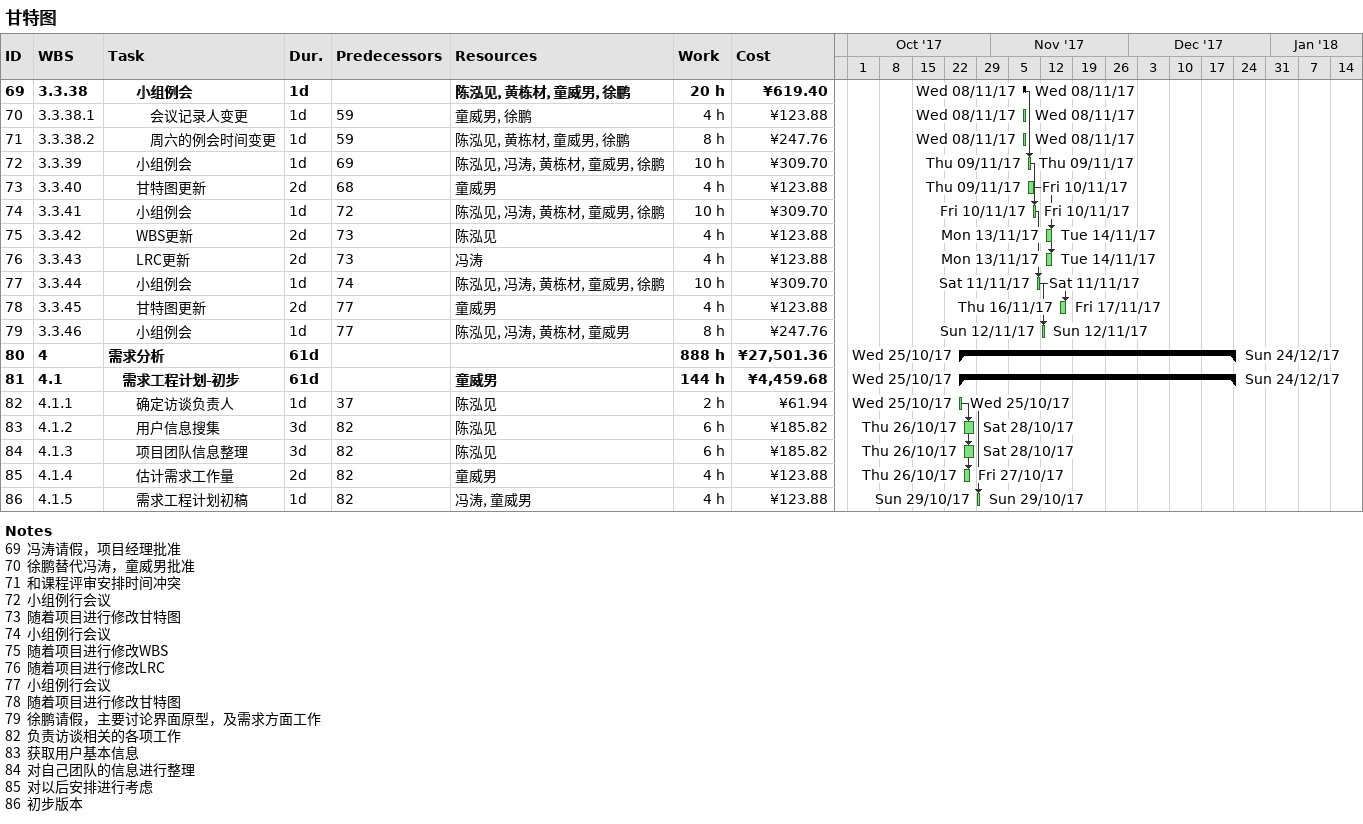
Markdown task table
甘特图

| ID | WBS | Task | Duration | Start | Finish | Predecessors | Resources | Work (h) | Cost (¥) |
|---|---|---|---|---|---|---|---|---|---|
| 69 | 3.3.38 | **小组例会** | 1d | 2017-11-08 | 2017-11-08 |  | 陈泓见, 黄栋材, 童威男, 徐鹏 | 20 | 619.40 |
| 70 | 3.3.38.1 | 会议记录人变更 | 1d | 2017-11-08 | 2017-11-08 | 59 | 童威男, 徐鹏 | 4 | 123.88 |
| 71 | 3.3.38.2 | 周六的例会时间变更 | 1d | 2017-11-08 | 2017-11-08 | 59 | 陈泓见, 黄栋材, 童威男, 徐鹏 | 8 | 247.76 |
| 72 | 3.3.39 | 小组例会 | 1d | 2017-11-09 | 2017-11-09 | 69 | 陈泓见, 冯涛, 黄栋材, 童威男, 徐鹏 | 10 | 309.70 |
| 73 | 3.3.40 | 甘特图更新 | 2d | 2017-11-09 | 2017-11-10 | 68 | 童威男 | 4 | 123.88 |
| 74 | 3.3.41 | 小组例会 | 1d | 2017-11-10 | 2017-11-10 | 72 | 陈泓见, 冯涛, 黄栋材, 童威男, 徐鹏 | 10 | 309.70 |
| 75 | 3.3.42 | WBS更新 | 2d | 2017-11-13 | 2017-11-14 | 73 | 陈泓见 | 4 | 123.88 |
| 76 | 3.3.43 | LRC更新 | 2d | 2017-11-13 | 2017-11-14 | 73 | 冯涛 | 4 | 123.88 |
| 77 | 3.3.44 | 小组例会 | 1d | 2017-11-11 | 2017-11-11 | 74 | 陈泓见, 冯涛, 黄栋材, 童威男, 徐鹏 | 10 | 309.70 |
| 78 | 3.3.45 | 甘特图更新 | 2d | 2017-11-16 | 2017-11-17 | 77 | 童威男 | 4 | 123.88 |
| 79 | 3.3.46 | 小组例会 | 1d | 2017-11-12 | 2017-11-12 | 77 | 陈泓见, 冯涛, 黄栋材, 童威男 | 8 | 247.76 |
| 80 | 4 | **需求分析** | 61d | 2017-10-25 | 2017-12-24 |  |  | 888 | 27501.36 |
| 81 | 4.1 | **需求工程计划-初步** | 61d | 2017-10-25 | 2017-12-24 |  | 童威男 | 144 | 4459.68 |
| 82 | 4.1.1 | 确定访谈负责人 | 1d | 2017-10-25 | 2017-10-25 | 37 | 陈泓见 | 2 | 61.94 |
| 83 | 4.1.2 | 用户信息搜集 | 3d | 2017-10-26 | 2017-10-28 | 82 | 陈泓见 | 6 | 185.82 |
| 84 | 4.1.3 | 项目团队信息整理 | 3d | 2017-10-26 | 2017-10-28 | 82 | 陈泓见 | 6 | 185.82 |
| 85 | 4.1.4 | 估计需求工作量 | 2d | 2017-10-26 | 2017-10-27 | 82 | 童威男 | 4 | 123.88 |
| 86 | 4.1.5 | 需求工程计划初稿 | 1d | 2017-10-29 | 2017-10-29 | 82 | 冯涛, 童威男 | 4 | 123.88 |

Notes
- 69: 冯涛请假，项目经理批准
- 70: 徐鹏替代冯涛，童威男批准
- 71: 和课程评审安排时间冲突
- 72: 小组例行会议
- 73: 随着项目进行修改甘特图
- 74: 小组例行会议
- 75: 随着项目进行修改WBS
- 76: 随着项目进行修改LRC
- 77: 小组例行会议
- 78: 随着项目进行修改甘特图
- 79: 徐鹏请假，主要讨论界面原型，及需求方面工作
- 82: 负责访谈相关的各项工作
- 83: 获取用户基本信息
- 84: 对自己团队的信息进行整理
- 85: 对以后安排进行考虑
- 86: 初步版本
